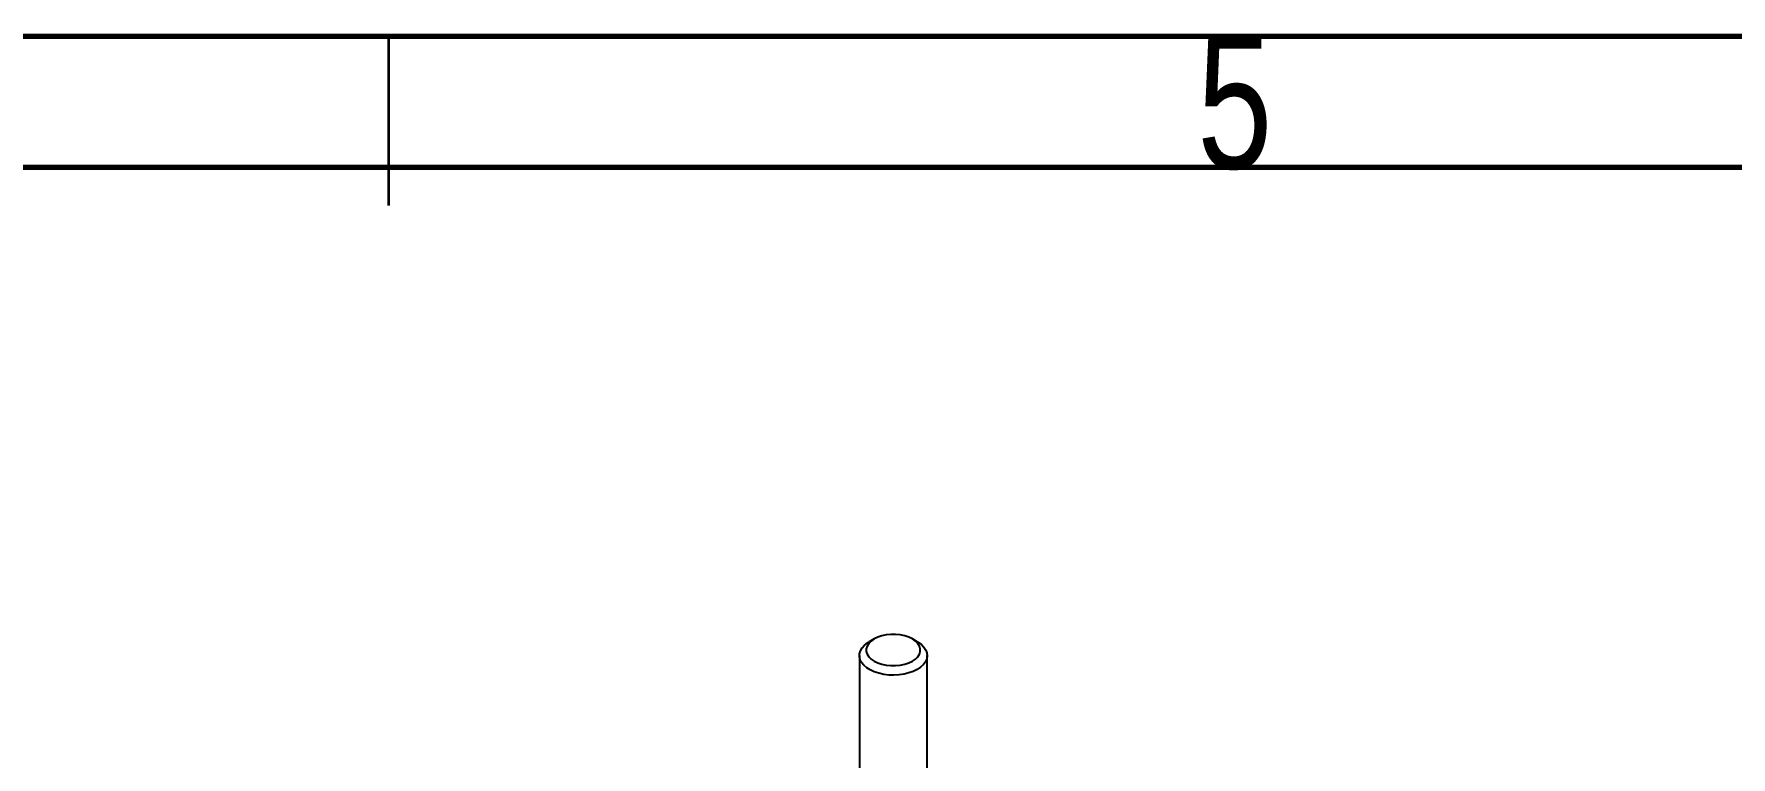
# Model space of a CAD drawing. Header units: millimetres. Extents: x 15 to 1268, y -316 to 292.
# Drawn here: x 154.5 to 204.6, y 270.7 to 292.1 of the extents above; entities that cross this region are included whole.
import ezdxf

# ---------------------------------------------------------------- set-up
doc = ezdxf.new("R2010")
doc.units = ezdxf.units.MM
doc.styles.add('SLDTEXTSTYLE0', font='TXT', dxfattribs={"width": 0.75})

msp = doc.modelspace()

# ---------------------------------------------------------------- linework, layer by layer
at = {"color": 7, "linetype": 'Continuous', "lineweight": 70}
for p, q in [((15, 292), (415, 292)), ((20, 288.13352501), (409.40247212, 288.13352501))]:
    msp.add_line(p, q, dxfattribs=at)
at = {"color": 7, "linetype": 'Continuous', "lineweight": 35}
msp.add_line((165, 287), (165, 292), dxfattribs=at)
at = {"color": 7, "linetype": 'Continuous', "lineweight": 25}
for p, q in [((179.31875034, 274.21943936), (179.177306, 274.13775874)), ((180.59174936, 274.13775874), (180.45030502, 274.21943936)), ((178.88452768, 273.72962103), (178.88452768, 263.22122909)), ((180.88452768, 263.22122909), (180.88452768, 273.72962103))]:
    msp.add_line(p, q, dxfattribs=at)
at = {"color": 7, "linetype": 'Continuous', "lineweight": 25, "flags": 128}
for points in [[(180.59163446, 273.32141697), (180.47540813, 273.26388889), (180.34533205, 273.21727718), (180.20445512, 273.18267437), (180.05607935, 273.16089153), (179.90368256, 273.15243923), (179.7508368, 273.15751558), (179.60112463, 273.1760016), (179.4580552, 273.20746398), (179.32498192, 273.25116529), (179.20502391, 273.30608119), (179.1009929, 273.3709245), (179.01532728, 273.44417536), (178.95003498, 273.52411683), (178.9066464, 273.60887513), (178.88617852, 273.69646362), (178.88911111, 273.78482929), (178.91537541, 273.87190093), (178.96435582, 273.95563764), (179.03490428, 274.03407672), (179.1253672, 274.10537962), (179.177306, 274.13775874)], [(180.45021311, 273.56636594), (180.53984932, 273.62803429), (180.60957391, 273.69775133), (180.65726834, 273.77339875), (180.68148344, 273.85267804), (180.68148344, 273.93318034), (180.65726834, 274.01245963), (180.60957391, 274.08810705), (180.53984932, 274.15782409), (180.45021311, 274.21949243), (180.34338883, 274.27123832), (180.22262229, 274.31148947), (180.09158292, 274.33902288), (179.95425228, 274.35300196), (179.81480309, 274.35300196), (179.67747245, 274.33902288), (179.54643307, 274.31148947), (179.42566653, 274.27123832), (179.31884226, 274.21949243), (179.22920605, 274.15782409), (179.15948145, 274.08810705), (179.11178702, 274.01245963), (179.08757192, 273.93318034), (179.08757192, 273.85267804), (179.11178702, 273.77339875), (179.15948145, 273.69775133), (179.22920605, 273.62803429), (179.31884226, 273.56636594), (179.42566653, 273.51462006), (179.54643307, 273.47436891), (179.67747245, 273.4468355), (179.81480309, 273.43285642), (179.95425228, 273.43285642), (180.09158292, 273.4468355), (180.22262229, 273.47436891), (180.34338883, 273.51462006), (180.45021311, 273.56636594)], [(180.59174936, 274.13775874), (180.6181997, 274.1218902), (180.71332714, 274.05263992), (180.78902822, 273.97581835), (180.84352857, 273.89322612), (180.87555076, 273.80679913), (180.88434421, 273.71856315), (180.8697028, 273.63058635), (180.83196973, 273.54493085), (180.77202942, 273.46360432), (180.69128681, 273.38851301), (180.59163446, 273.32141697)]]:
    msp.add_lwpolyline(points, dxfattribs=at)

# ---------------------------------------------------------------- texts
at = {"color": 7, "linetype": 'Continuous', "lineweight": 0, "insert": (189.96003695, 292.06015409), "char_height": 3.96875, "attachment_point": 2, "style": 'SLDTEXTSTYLE0'}
msp.add_mtext('5', dxfattribs=at)

doc.saveas('drawing.dxf')
